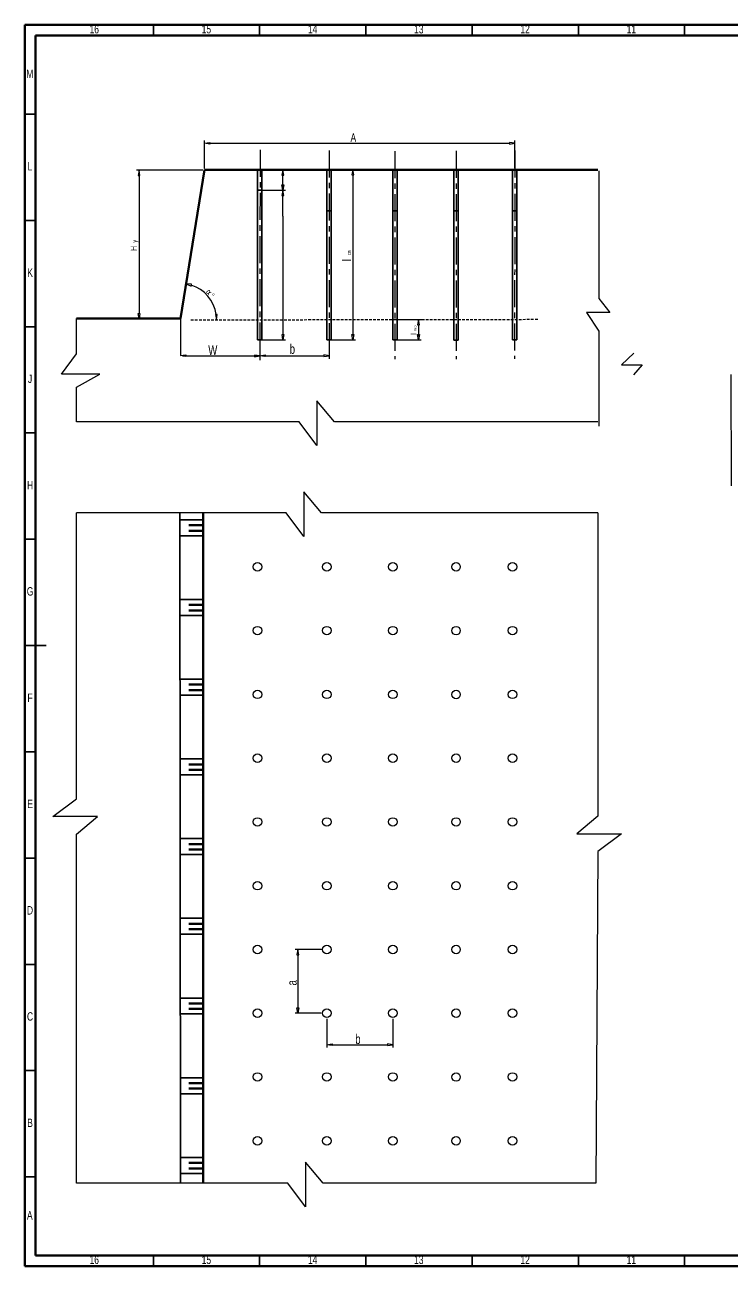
# Model space of a CAD drawing. Header units: millimetres. Extents: x 15 to 836, y 5 to 589.
# Drawn here: x 15 to 347, y 5 to 589 of the extents above; entities that cross this region are included whole.
import ezdxf

# ---------------------------------------------------------------- set-up
doc = ezdxf.new("R2010")
doc.units = ezdxf.units.MM
doc.linetypes.add('CENTERX2', pattern=[20.32, 12.7, -2.54, 2.54, -2.54])
doc.linetypes.add('HIDDEN', pattern=[1.905, 1.27, -0.635])
doc.layers.add('FORMAT', color=7, linetype='Continuous')
doc.layers.add('SLD-0', color=179, linetype='Continuous')
doc.styles.add('SLDTEXTSTYLE0', font='TXT', dxfattribs={"width": 0.75, "bigfont": 'bigfont'})
doc.styles.add('SLDTEXTSTYLE1', font='TXT', dxfattribs={"width": 0.75})

# ---------------------------------------------------------------- blocks, each defined once
blk = doc.blocks.new('CGBTY')
at = {"layer": 'SLD-0', "lineweight": 25}
for p, q in [((1862.39, 557.78), (1856.6, 552.32)), ((1856.58, 552.32), (1866.35, 552.31)), ((1866.33, 552.22), (1862.32, 547.51))]:
    blk.add_line(p, q, dxfattribs=at)
blk = doc.blocks.new('SDFHYT')
at = {"layer": 'SLD-0', "lineweight": 25}
for centre in [(1839.23, 458.24), (1839.23, 428.24), (1839.23, 398.24), (1839.23, 368.24), (1839.23, 338.24), (1839.23, 308.24), (1839.23, 278.24), (1839.23, 248.24), (1839.23, 218.24), (1839.23, 188.24)]:
    blk.add_circle(centre, 2, dxfattribs=at)

msp = doc.modelspace()

# ---------------------------------------------------------------- hatches: boundary and pattern name
at = {"layer": 'FORMAT', "linetype": 'Continuous'}
h = msp.add_hatch(dxfattribs=at)
h.set_pattern_fill('ANSI31', color=179, style=0)
h.paths.add_polyline_path([(99.51, 533.31), (102.01, 533.72), (102.01, 532.89)], flags=0)
h = msp.add_hatch(dxfattribs=at)
h.set_pattern_fill('ANSI31', color=179, style=0)
h.paths.add_polyline_path([(245.52, 533.31), (243.02, 533.72), (243.02, 532.89)], flags=0)
h = msp.add_hatch(dxfattribs=at)
h.set_pattern_fill('ANSI31', color=179, style=0)
h.paths.add_polyline_path([(68.73, 520.7), (68.32, 518.2), (69.15, 518.2)], flags=0)
h = msp.add_hatch(dxfattribs=at)
h.set_pattern_fill('ANSI31', color=179, style=0)
h.paths.add_polyline_path([(136.41, 520.87), (135.99, 518.37), (136.82, 518.37)], flags=0)
h = msp.add_hatch(dxfattribs=at)
h.set_pattern_fill('ANSI31', color=179, style=0)
h.paths.add_polyline_path([(169.34, 520.89), (168.92, 518.39), (169.75, 518.39)], flags=0)
h = msp.add_hatch(dxfattribs=at)
h.set_pattern_fill('ANSI31', color=179, style=0)
h.paths.add_polyline_path([(136.41, 511.3), (135.99, 513.8), (136.82, 513.8)], flags=0)
h = msp.add_hatch(dxfattribs=at)
h.set_pattern_fill('ANSI31', color=179, style=0)
h.paths.add_polyline_path([(136.41, 511.3), (135.99, 508.8), (136.82, 508.8)], flags=0)
h = msp.add_hatch(dxfattribs=at)
h.set_pattern_fill('ANSI31', color=179, style=0)
h.paths.add_polyline_path([(90.88, 467.13), (93.22, 466.15), (93.41, 466.96)], flags=0)
h = msp.add_hatch(dxfattribs=at)
h.set_pattern_fill('ANSI31', color=179, style=0)
h.paths.add_polyline_path([(68.73, 450.76), (68.32, 453.26), (69.15, 453.26)], flags=0)
h = msp.add_hatch(dxfattribs=at)
h.set_pattern_fill('ANSI31', color=179, style=0)
h.paths.add_polyline_path([(105.26, 450.29), (105.49, 452.81), (104.66, 452.75)], flags=0)
h = msp.add_hatch(dxfattribs=at)
h.set_pattern_fill('ANSI31', color=179, style=0)
h.paths.add_polyline_path([(200.24, 450.39), (199.82, 447.89), (200.66, 447.89)], flags=0)
h = msp.add_hatch(dxfattribs=at)
h.set_pattern_fill('ANSI31', color=179, style=0)
h.paths.add_polyline_path([(136.45, 440.89), (136.03, 443.39), (136.87, 443.39)], flags=0)
h = msp.add_hatch(dxfattribs=at)
h.set_pattern_fill('ANSI31', color=179, style=0)
h.paths.add_polyline_path([(169.34, 440.88), (168.92, 443.38), (169.75, 443.38)], flags=0)
h = msp.add_hatch(dxfattribs=at)
h.set_pattern_fill('ANSI31', color=179, style=0)
h.paths.add_polyline_path([(200.24, 440.89), (199.82, 443.39), (200.66, 443.39)], flags=0)
h = msp.add_hatch(dxfattribs=at)
h.set_pattern_fill('ANSI31', color=179, style=0)
h.paths.add_polyline_path([(88.27, 433.4), (90.77, 433.82), (90.77, 432.98)], flags=0)
h = msp.add_hatch(dxfattribs=at)
h.set_pattern_fill('ANSI31', color=179, style=0)
h.paths.add_polyline_path([(125.56, 433.28), (123.06, 433.69), (123.06, 432.86)], flags=0)
h = msp.add_hatch(dxfattribs=at)
h.set_pattern_fill('ANSI31', color=179, style=0)
h.paths.add_polyline_path([(125.57, 433.38), (128.07, 433.8), (128.07, 432.96)], flags=0)
h = msp.add_hatch(dxfattribs=at)
h.set_pattern_fill('ANSI31', color=179, style=0)
h.paths.add_polyline_path([(158.17, 433.38), (155.67, 433.8), (155.67, 432.96)], flags=0)
h = msp.add_hatch(dxfattribs=at)
h.set_pattern_fill('ANSI31', color=179, style=0)
h.paths.add_polyline_path([(143.47, 154.03), (143.05, 151.53), (143.89, 151.53)], flags=0)
h = msp.add_hatch(dxfattribs=at)
h.set_pattern_fill('ANSI31', color=179, style=0)
h.paths.add_polyline_path([(143.47, 124.01), (143.05, 126.51), (143.89, 126.51)], flags=0)
h = msp.add_hatch(dxfattribs=at)
h.set_pattern_fill('ANSI31', color=179, style=0)
h.paths.add_polyline_path([(157.14, 109.18), (159.64, 109.6), (159.64, 108.76)], flags=0)
h = msp.add_hatch(dxfattribs=at)
h.set_pattern_fill('ANSI31', color=179, style=0)
h.paths.add_polyline_path([(188.14, 109.18), (185.64, 109.6), (185.64, 108.76)], flags=0)

# ---------------------------------------------------------------- linework, layer by layer
at = {"layer": 'FORMAT', "color": 7, "linetype": 'Continuous', "lineweight": 70}
for p, q in [((15, 5), (15, 589)), ((15, 589), (836, 589)), ((20, 10), (20, 584)), ((20, 584), (831, 584)), ((831, 10), (20, 10)), ((836, 5), (15, 5))]:
    msp.add_line(p, q, dxfattribs=at)
at = {"layer": 'FORMAT', "color": 7, "linetype": 'Continuous', "lineweight": 35}
for p, q in [((75.5, 584), (75.5, 589)), ((125.5, 584), (125.5, 589)), ((175.5, 584), (175.5, 589)), ((225.5, 584), (225.5, 589)), ((275.5, 584), (275.5, 589)), ((325.5, 584), (325.5, 589)), ((20, 547), (15, 547)), ((20, 497), (15, 497)), ((20, 447), (15, 447)), ((20, 397), (15, 397)), ((20, 347), (15, 347)), ((15, 297), (25, 297)), ((20, 297), (15, 297)), ((20, 247), (15, 247)), ((20, 197), (15, 197)), ((20, 147), (15, 147)), ((20, 97), (15, 97)), ((20, 47), (15, 47)), ((75.5, 10), (75.5, 5)), ((125.5, 10), (125.5, 5)), ((175.5, 10), (175.5, 5)), ((225.5, 10), (225.5, 5)), ((275.5, 10), (275.5, 5)), ((325.5, 10), (325.5, 5))]:
    msp.add_line(p, q, dxfattribs=at)
at = {"layer": 'FORMAT', "lineweight": 25}
for p, q in [((99.51, 521.47), (99.51, 534.56)), ((102.01, 533.31), (243.02, 533.31)), ((245.52, 521.56), (245.52, 534.56)), ((98.72, 520.7), (67.48, 520.7)), ((127.14, 520.87), (137.71, 520.87)), ((136.41, 499.03), (136.41, 520.87)), ((158.84, 520.89), (170.59, 520.89)), ((285.05, 520.41), (285.05, 460.28)), ((68.73, 518.2), (68.73, 453.26)), ((169.34, 518.39), (169.34, 443.38)), ((126.28, 511.3), (137.7, 511.3)), ((136.45, 498.98), (136.45, 443.39)), ((285.05, 460.28), (290.31, 453.71)), ((39.32, 434.26), (39.32, 450.88)), ((87.47, 450.76), (67.48, 450.76)), ((189.74, 450.39), (201.49, 450.39)), ((290.31, 453.71), (279.35, 453.71)), ((279.35, 453.71), (285.05, 444.94)), ((200.24, 447.89), (200.24, 443.39)), ((285.05, 444.94), (285.05, 400.15)), ((126.21, 440.89), (137.7, 440.89)), ((158.8, 440.88), (170.59, 440.88)), ((189.74, 440.89), (201.49, 440.89)), ((32.3, 424.62), (39.32, 434.26)), ((89.32, 433.27), (125.59, 433.27)), ((50.28, 424.62), (32.3, 424.62)), ((39.32, 418.49), (50.28, 424.62)), ((347.21, 424.46), (347.36, 372.2)), ((39.32, 402.28), (39.32, 418.49)), ((160.77, 402.28), (152.44, 412.14)), ((152.44, 412.14), (152.44, 391.11)), ((144.11, 402.28), (39.32, 402.28)), ((152.44, 391.11), (144.11, 402.28)), ((284.69, 402.28), (160.77, 402.28)), ((154.57, 359.41), (146.24, 369.27)), ((146.24, 369.27), (146.24, 348.24)), ((137.91, 359.41), (39.32, 359.41)), ((39.32, 224.91), (39.32, 359.41)), ((146.24, 348.24), (137.91, 359.41)), ((284.69, 359.41), (154.57, 359.41)), ((284.69, 359.41), (284.69, 216.75)), ((28.15, 216.58), (39.32, 224.91)), ((49.17, 216.58), (28.15, 216.58)), ((39.32, 208.25), (49.17, 216.58)), ((284.69, 216.75), (274.83, 208.42)), ((39.29, 44.1), (39.32, 208.25)), ((274.83, 208.42), (295.86, 208.42)), ((295.86, 208.42), (284.69, 200.09)), ((284.69, 200.09), (283.71, 44.1)), ((154.55, 154.03), (142.22, 154.03)), ((143.47, 151.53), (143.47, 126.51)), ((154.5, 124.01), (142.22, 124.01)), ((157.14, 121.4), (157.14, 107.93)), ((188.14, 121.38), (188.14, 107.93)), ((159.64, 109.18), (185.64, 109.18)), ((155.47, 44.1), (147.14, 53.95)), ((147.14, 53.95), (147.14, 32.93)), ((138.81, 44.1), (39.29, 44.1)), ((147.14, 32.93), (138.81, 44.1)), ((283.71, 44.1), (155.47, 44.1))]:
    msp.add_line(p, q, dxfattribs=at)
at = {"layer": 'FORMAT'}
for p, q in [((99.51, 533.31), (102.01, 533.72)), ((102.01, 532.89), (99.51, 533.31)), ((102.01, 533.72), (102.01, 532.89)), ((243.02, 533.72), (243.02, 532.89)), ((245.52, 533.31), (243.02, 533.72)), ((243.02, 532.89), (245.52, 533.31)), ((68.73, 520.7), (68.32, 518.2)), ((69.15, 518.2), (68.73, 520.7)), ((136.41, 520.87), (135.99, 518.37)), ((136.82, 518.37), (136.41, 520.87)), ((169.34, 520.89), (168.92, 518.39)), ((169.75, 518.39), (169.34, 520.89)), ((68.32, 518.2), (69.15, 518.2)), ((135.99, 518.37), (136.82, 518.37)), ((168.92, 518.39), (169.75, 518.39)), ((135.99, 513.8), (136.82, 513.8)), ((136.41, 511.3), (135.99, 513.8)), ((136.41, 511.3), (135.99, 508.8)), ((135.99, 508.8), (136.82, 508.8)), ((136.82, 513.8), (136.41, 511.3)), ((136.82, 508.8), (136.41, 511.3)), ((93.41, 466.96), (90.88, 467.13)), ((90.88, 467.13), (93.22, 466.15)), ((93.22, 466.15), (93.41, 466.96)), ((68.32, 453.26), (69.15, 453.26)), ((68.73, 450.76), (68.32, 453.26)), ((69.15, 453.26), (68.73, 450.76)), ((105.49, 452.81), (104.66, 452.75)), ((104.66, 452.75), (105.26, 450.29)), ((105.26, 450.29), (105.49, 452.81)), ((200.24, 450.39), (199.82, 447.89)), ((200.66, 447.89), (200.24, 450.39)), ((199.82, 447.89), (200.66, 447.89)), ((136.03, 443.39), (136.87, 443.39)), ((136.45, 440.89), (136.03, 443.39)), ((136.87, 443.39), (136.45, 440.89)), ((168.92, 443.38), (169.75, 443.38)), ((169.34, 440.88), (168.92, 443.38)), ((169.75, 443.38), (169.34, 440.88)), ((199.82, 443.39), (200.66, 443.39)), ((200.24, 440.89), (199.82, 443.39)), ((200.66, 443.39), (200.24, 440.89)), ((88.27, 433.4), (90.77, 433.82)), ((90.77, 432.98), (88.27, 433.4)), ((90.77, 433.82), (90.77, 432.98)), ((123.06, 433.69), (123.06, 432.86)), ((125.56, 433.28), (123.06, 433.69)), ((123.06, 432.86), (125.56, 433.28)), ((125.57, 433.38), (128.07, 433.8)), ((128.07, 432.96), (125.57, 433.38)), ((128.07, 433.8), (128.07, 432.96)), ((155.67, 433.8), (155.67, 432.96)), ((158.17, 433.38), (155.67, 433.8)), ((155.67, 432.96), (158.17, 433.38)), ((143.47, 154.03), (143.05, 151.53)), ((143.89, 151.53), (143.47, 154.03)), ((143.05, 151.53), (143.89, 151.53)), ((143.05, 126.51), (143.89, 126.51)), ((143.47, 124.01), (143.05, 126.51)), ((143.89, 126.51), (143.47, 124.01)), ((157.14, 109.18), (159.64, 109.6)), ((159.64, 108.76), (157.14, 109.18)), ((159.64, 109.6), (159.64, 108.76)), ((185.64, 109.6), (185.64, 108.76)), ((188.14, 109.18), (185.64, 109.6)), ((185.64, 108.76), (188.14, 109.18))]:
    msp.add_line(p, q, dxfattribs=at)
at = {"layer": 'FORMAT', "linetype": 'CENTERX2', "lineweight": 25}
for p, q in [((125.71, 530.29), (125.56, 431.15)), ((158.22, 529.93), (158.17, 431.95)), ((189.15, 529.66), (189.1, 431.68)), ((218.01, 529.69), (217.96, 431.7)), ((245.54, 529.84), (245.49, 431.85))]:
    msp.add_line(p, q, dxfattribs=at)
at = {"layer": 'FORMAT', "lineweight": 50}
for p, q in [((99.52, 520.88), (88.26, 450.88)), ((99.51, 520.88), (246.52, 520.89)), ((246.51, 520.88), (284.69, 520.88)), ((88.27, 450.88), (39.32, 450.88)), ((98.89, 359.41), (98.89, 44.1)), ((98.89, 353.6), (92.25, 353.6)), ((98.89, 351.02), (92.25, 351.02)), ((98.89, 316.1), (92.25, 316.1)), ((98.89, 313.52), (92.25, 313.52)), ((98.89, 278.6), (92.25, 278.6)), ((98.89, 276.02), (92.25, 276.02)), ((98.89, 241.1), (92.25, 241.1)), ((98.89, 238.52), (92.25, 238.52)), ((98.89, 203.6), (92.25, 203.6)), ((98.89, 201.02), (92.25, 201.02)), ((98.89, 166.1), (92.25, 166.1)), ((98.89, 163.52), (92.25, 163.52)), ((98.89, 128.6), (92.25, 128.6)), ((98.89, 126.02), (92.25, 126.02)), ((98.89, 91.1), (92.25, 91.1)), ((98.89, 88.52), (92.25, 88.52)), ((98.89, 53.6), (92.25, 53.6)), ((98.89, 51.02), (92.25, 51.02))]:
    msp.add_line(p, q, dxfattribs=at)
at = {"layer": 'FORMAT', "lineweight": 35}
for p, q in [((124.51, 520.88), (124.51, 440.88)), ((126.5, 440.88), (126.51, 520.88)), ((157.14, 520.88), (157.14, 440.88)), ((159.14, 440.88), (159.14, 520.88)), ((188.14, 520.88), (188.14, 440.88)), ((190.14, 440.88), (190.14, 520.88)), ((216.95, 520.7), (216.95, 440.7)), ((218.95, 440.7), (218.95, 520.7)), ((244.51, 520.88), (244.51, 440.88)), ((246.51, 440.88), (246.51, 520.88)), ((126.51, 511.3), (124.51, 511.3)), ((157.14, 501.51), (159.14, 501.51)), ((188.14, 501.53), (190.14, 501.53)), ((216.96, 501.53), (218.96, 501.53)), ((244.51, 501.51), (246.51, 501.51)), ((124.51, 440.88), (126.51, 440.88)), ((157.14, 440.88), (159.14, 440.88)), ((188.14, 440.88), (190.14, 440.88)), ((216.95, 440.7), (218.95, 440.7)), ((244.51, 440.88), (246.51, 440.88)), ((87.98, 359.41), (88.22, 44.1)), ((98.89, 356.16), (87.98, 356.16)), ((98.89, 348.66), (87.98, 348.66)), ((98.89, 348.66), (87.99, 348.66)), ((98.89, 318.66), (87.98, 318.66)), ((98.89, 318.66), (87.99, 318.66)), ((98.89, 311.16), (87.98, 311.16)), ((98.89, 311.16), (87.99, 311.16)), ((98.89, 281.16), (87.98, 281.16)), ((98.89, 281.16), (87.99, 281.16)), ((98.89, 273.66), (87.98, 273.66)), ((98.89, 273.66), (87.99, 273.66)), ((98.89, 243.66), (87.98, 243.66)), ((98.89, 243.66), (87.99, 243.66)), ((98.89, 236.16), (87.98, 236.16)), ((98.89, 236.16), (87.99, 236.16)), ((98.89, 206.16), (87.98, 206.16)), ((98.89, 206.16), (87.99, 206.16)), ((98.89, 198.66), (87.98, 198.66)), ((98.89, 198.66), (87.99, 198.66)), ((98.89, 168.66), (87.98, 168.66)), ((98.89, 168.66), (87.99, 168.66)), ((98.89, 161.16), (87.98, 161.16)), ((98.89, 161.16), (87.99, 161.16)), ((98.89, 131.16), (87.98, 131.16)), ((98.89, 131.16), (87.99, 131.16)), ((98.89, 123.66), (87.98, 123.66)), ((98.89, 123.66), (87.99, 123.66)), ((98.89, 93.66), (87.98, 93.66)), ((98.89, 93.66), (87.99, 93.66)), ((98.89, 86.16), (87.98, 86.16)), ((98.89, 86.16), (87.99, 86.16)), ((98.89, 56.16), (87.98, 56.16)), ((98.89, 56.16), (87.99, 56.16)), ((98.89, 56.16), (87.99, 56.16)), ((98.89, 48.66), (87.99, 48.66))]:
    msp.add_line(p, q, dxfattribs=at)
at = {"layer": 'FORMAT', "linetype": 'Continuous', "lineweight": 25}
for p, q in [((88.29, 450.76), (88.29, 433.44)), ((125.56, 440.89), (125.56, 432.12)), ((125.57, 441.25), (125.57, 432.13)), ((158.17, 440.93), (158.17, 432.13)), ((128.07, 433.38), (155.67, 433.38))]:
    msp.add_line(p, q, dxfattribs=at)
at = {"layer": 'FORMAT', "linetype": 'HIDDEN', "lineweight": 25}
msp.add_line((93.16, 450.24), (256.76, 450.49), dxfattribs=at)
at = {"layer": 'FORMAT', "lineweight": 25}
for centre in [(124.51, 334.01), (157.14, 334.01), (188.14, 334.01), (244.51, 334.01), (124.51, 304.01), (157.14, 304.01), (188.14, 304.01), (244.51, 304.01), (124.51, 274.01), (157.14, 274.01), (188.14, 274.01), (244.51, 274.01), (124.51, 244.01), (157.14, 244.01), (188.14, 244.01), (244.51, 244.01), (124.51, 214.01), (157.14, 214.01), (188.14, 214.01), (244.51, 214.01), (124.51, 184.01), (157.14, 184.01), (188.14, 184.01), (244.51, 184.01), (124.51, 154.01), (157.14, 154.01), (188.14, 154.01), (244.51, 154.01), (124.51, 124.01), (157.14, 124.01), (188.14, 124.01), (244.51, 124.01), (124.51, 94.01), (157.14, 94.01), (188.14, 94.01), (244.51, 94.01), (124.51, 64.01), (157.14, 64.01), (188.14, 64.01), (244.51, 64.01)]:
    msp.add_circle(centre, 2, dxfattribs=at)
msp.add_arc((88.17, 450.26), 17.09, 8.49931, 72.48607, dxfattribs=at)

# ---------------------------------------------------------------- block references
at = {"layer": 'FORMAT', "color": 7, "linetype": 'Continuous'}
for name, p in [('CGBTY', (-1560.85, -123.18)), ('SDFHYT', (-1621.31, -124.24))]:
    msp.add_blockref(name, p, dxfattribs=at)

# ---------------------------------------------------------------- texts
at = {"layer": 'FORMAT', "color": 7, "linetype": 'Continuous', "lineweight": 0, "attachment_point": 2, "style": 'SLDTEXTSTYLE1'}
for s, insert, char_height in [('16', (47.67, 588.98), 3.969), ('15', (100.42, 588.98), 3.969), ('14', (150.42, 588.98), 3.969), ('13', (200.42, 588.98), 3.969), ('12', (250.42, 588.98), 3.969), ('11', (300.42, 588.98), 3.969), ('M', (17.36, 567.98), 3.97), ('L', (17.45, 524.48), 3.97), ('K', (17.49, 474.42), 3.97), ('J', (17.47, 424.48), 3.97), ('H', (17.49, 374.42), 3.97), ('G', (17.49, 324.48), 3.97), ('F', (17.46, 274.42), 3.97), ('E', (17.51, 224.48), 3.97), ('D', (17.45, 174.42), 3.97), ('C', (17.46, 124.48), 3.97), ('B', (17.47, 74.42), 3.97), ('A', (17.34, 30.92), 3.97), ('16', (47.67, 9.98), 3.969), ('15', (100.42, 9.98), 3.969), ('14', (150.42, 9.98), 3.969), ('13', (200.42, 9.98), 3.969), ('12', (250.42, 9.98), 3.969), ('11', (300.42, 9.98), 3.969)]:
    msp.add_mtext(s, dxfattribs=dict(at, insert=insert, char_height=char_height))
at = {"layer": 'FORMAT', "attachment_point": 1, "style": 'SLDTEXTSTYLE1'}
for s, insert, char_height in [('A', (168.26, 537.97), 4), ('W', (101.32, 438.22), 4.5), ('b', (139.64, 438.74), 4.5), ('b', (170.48, 114.09), 4.5)]:
    msp.add_mtext(s, dxfattribs=dict(at, insert=insert, char_height=char_height))
at = {"layer": 'FORMAT', "color": 7, "attachment_point": 1, "rotation": 90}
for s, insert, char_height, style in [('у', (65.26, 486.55), 2.5, 'SLDTEXTSTYLE0'), ('Н', (64.76, 482.56), 3, 'SLDTEXTSTYLE0'), ('св', (166.52, 480.72), 2, 'SLDTEXTSTYLE0'), ('l', (164.53, 477.87), 4, 'SLDTEXTSTYLE1'), ('пер', (198, 445.02), 1.25, 'SLDTEXTSTYLE0'), ('l', (196.75, 443.23), 2.5, 'SLDTEXTSTYLE1')]:
    msp.add_mtext(s, dxfattribs=dict(at, insert=insert, char_height=char_height, style=style))
at = {"layer": 'FORMAT', "attachment_point": 1}
for s, insert, char_height, rotation, style in [('α', (102.2, 465.3), 2.92, 310.49269, 'SLDTEXTSTYLE0'), ('°', (103.68, 462.93), 2.5, 310.49269, 'SLDTEXTSTYLE1'), ('a', (138.45, 137.06), 4.5, 90, 'SLDTEXTSTYLE1')]:
    msp.add_mtext(s, dxfattribs=dict(at, insert=insert, char_height=char_height, rotation=rotation, style=style))

doc.saveas('drawing.dxf')
